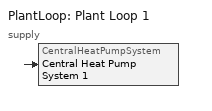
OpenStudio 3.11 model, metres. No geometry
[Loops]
PlantLoop 'Plant Loop 1'
 supply: CentralHeatPumpSystem 'Central Heat Pump System 1'
[CentralHeatPumpSystem]
Central Heat Pump System 1: Control Method=SmartMixing; Ancillary Power {W}=500
[CentralHeatPumpSystem:Module]
Central Heat Pump System Module 1: Chiller Heater Modules Performance Component=Chiller Heater Performance Electric EIR 1; Chiller Heater Modules Control Schedule=Always On Discrete; Number of Chiller Heater Modules=1
[ChillerHeaterPerformance:Electric:EIR]
Chiller Heater Performance Electric EIR 1: Reference Cooling Mode Evaporator Capacity {W}=autosize; Reference Cooling Mode COP {W/W}=1.5; Reference Cooling Mode Leaving Chilled Water Temperature {C}=6.67; Reference Cooling Mode Entering Condenser Fluid Temperature {C}=29.4; Reference Cooling Mode Leaving Condenser Water Temperature {C}=35; Reference Heating Mode Cooling Capacity Ratio=0.74; Reference Heating Mode Cooling Power Input Ratio=1.38; Reference Heating Mode Leaving Chilled Water Temperature {C}=6.67; Reference Heating Mode Leaving Condenser Water Temperature {C}=60; Reference Heating Mode Entering Condenser Fluid Temperature {C}=29.44; Heating Mode Entering Chilled Water Temperature Low Limit {C}=5; Chilled Water Flow Mode Type=VariableFlow; Design Chilled Water Flow Rate {m3/s}=autosize; Design Condenser Water Flow Rate {m3/s}=autosize; Design Hot Water Flow Rate {m3/s}=0.0003525; Compressor Motor Efficiency=1; Condenser Type=WaterCooled; Cooling Mode Temperature Curve Condenser Water Independent Variable=EnteringCondenser; Cooling Mode Cooling Capacity Function of Temperature Curve=Curve Biquadratic 1; Cooling Mode Electric Input to Cooling Output Ratio Function of Temperature Curve=Curve Biquadratic 2; Cooling Mode Electric Input to Cooling Output Ratio Function of Part Load Ratio Curve=Curve Bicubic 1; Cooling Mode Cooling Capacity Optimum Part Load Ratio=1; Heating Mode Temperature Curve Condenser Water Independent Variable=LeavingCondenser; Heating Mode Cooling Capacity Function of Temperature Curve=Curve Biquadratic 3; Heating Mode Electric Input to Cooling Output Ratio Function of Temperature Curve=Curve Biquadratic 4; Heating Mode Electric Input to Cooling Output Ratio Function of Part Load Ratio Curve=Curve Bicubic 2; Heating Mode Cooling Capacity Optimum Part Load Ratio=1; Sizing Factor=1
[PlantLoop]
Plant Loop 1: Glycol Concentration=0; Plant Loop Volume {m3}=Autocalculate; Load Distribution Scheme=Optimal
[Sizing:Plant]
Plant Loop 1: Loop Type=Heating; Design Loop Exit Temperature {C}=82; Loop Design Temperature Difference {deltaC}=11; Sizing Option=NonCoincident; Zone Timesteps in Averaging Window=1; Coincident Sizing Factor Mode=None
[Schedule:Constant]
Always On Discrete: Value=1
[Curve:Biquadratic] Minimum Value of x=4.44; Input Unit Type for X=Temperature; Input Unit Type for Y=Temperature; Output Unit Type=Dimensionless
Name | Coefficient1 Constant | Coefficient2 x | Coefficient3 x**2 | Coefficient4 y | Coefficient5 y**2 | Coefficient6 x*y | Maximum Value of x | Minimum Value of y | Maximum Value of y
Curve Biquadratic 1 | 0.950829 | 0.0341933 | 0.000266642 | -0.0017334 | -0.000176242 | -3.69198e-05 | 12.78 | 12.78 | 29.44
Curve Biquadratic 2 | 0.736243 | 0.0213649 | 0.000363891 | -0.00428495 | 0.000338982 | -0.00036324 | 12.78 | 12.78 | 29.44
Curve Biquadratic 3 | 0.941527 | 0.0552743 | 0.000357356 | 0.00125839 | -6.42055e-05 | -0.000535099 | 15.56 | 25 | 57.22
Curve Biquadratic 4 | 0.228625 | 0.0249871 | -1.26711e-05 | 0.00932718 | 5.89204e-05 | -0.000326851 | 15.56 | 25 | 57.22
[Curve:Bicubic] Coefficient1 Constant=0; Coefficient4 y=0; Coefficient5 y**2=0; Coefficient6 x*y=0; Coefficient8 y**3=0; Coefficient9 x**2*y=0; Coefficient10 x*y**2=0; Maximum Value of x=1; Minimum Value of y=0; Maximum Value of y=1
Name | Coefficient2 x | Coefficient3 x**2 | Coefficient7 x**3 | Minimum Value of x
Curve Bicubic 1 | 1.22895 | -0.751383 | 0.517396 | 0.2
Curve Bicubic 2 | 1.12853 | -0.0264962 | -0.103811 | 0.3
